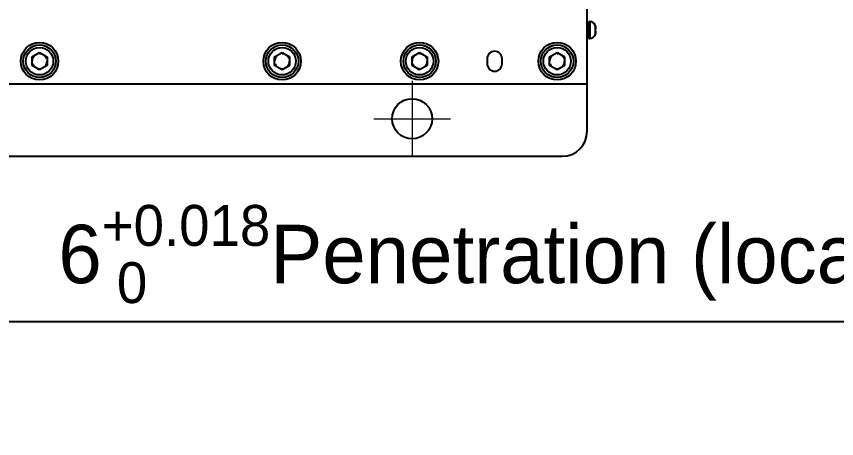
# Model space of a CAD drawing. Header units: millimetres. Extents: x 4086 to 8300, y 123 to 1549.
# Drawn here: x 6962.5 to 7060.9, y 1231.7 to 1282.3 of the extents above; entities that cross this region are included whole.
import ezdxf

# ---------------------------------------------------------------- set-up
doc = ezdxf.new("R2010")
doc.units = ezdxf.units.MM
doc.linetypes.add('CENTER2', pattern=[28.575, 19.05, -3.175, 3.175, -3.175])
doc.layers.add('中心线层', color=7, linetype='CENTER2', lineweight=0)
doc.layers.add('轮廓实线层', color=7, linetype='Continuous', lineweight=30)
doc.styles.add('思源黑', font='SourceHanSansCN-Normal.ttf')
doc.dimstyles.new('尺寸标注_3_10比例', dxfattribs={"dimtxt": 7, "dimasz": 6, "dimexe": 2, "dimexo": 1.5, "dimgap": 1, "dimtad": 1, "dimdec": 1, "dimlfac": 3.333333, "dimdsep": 46, "dimtxsty": '思源黑', "dimcen": 0.09, "dimadec": 0, "dimazin": 0, "dimtp": 0.01, "dimtm": 0.01, "dimtfac": 1, "dimtdec": 1, "dimtofl": 0, "dimtmove": 0, "dimatfit": 3, "dimfxl": 0, "dimtolj": 1, "dimarcsym": 0})

# ---------------------------------------------------------------- blocks, each defined once
blk = doc.blocks.new('*D2900')
at = {"layer": 'Defpoints', "color": 0}
for p in [(6949.048, 1278.155), (6950.848, 1278.155), (6950.848, 1245.749)]:
    blk.add_point(p, dxfattribs=at)
at = {"layer": '轮廓实线层', "color": 0, "lineweight": -2}
for p, q in [((6949.048, 1276.655), (6949.048, 1243.749)), ((6950.848, 1276.655), (6950.848, 1243.749)), ((6943.048, 1245.749), (6937.048, 1245.749)), ((6956.848, 1245.749), (7106.858, 1245.749))]:
    blk.add_line(p, q, dxfattribs=at)
at = {"layer": '轮廓实线层', "color": 0}
for points in [[(6943.048, 1244.749), (6943.048, 1246.749), (6949.048, 1245.749)], [(6956.848, 1246.749), (6956.848, 1244.749), (6950.848, 1245.749)]]:
    blk.add_solid(points, dxfattribs=at)
at = {"layer": '轮廓实线层', "color": 0, "insert": (7034.853, 1253.842), "char_height": 7, "attachment_point": 5, "style": '思源黑'}
blk.add_mtext('\\A1;\\A1;6{\\H0.7x;\\S+0.018^  0;}{\\C7;Penetration (locating hole})', dxfattribs=at)

msp = doc.modelspace()

# ---------------------------------------------------------------- linework, layer by layer
for p, q in [((7030.948, 1268.555), (7030.948, 1331.555)), ((7030.948, 1281.489), (7031.161, 1281.489)), ((7031.161, 1281.725), (7031.251, 1281.725)), ((7031.161, 1279.685), (7031.161, 1281.725)), ((7031.251, 1281.725), (7031.251, 1279.685)), ((7031.915, 1281.281), (7031.915, 1280.128)), ((7031.941, 1281.215), (7031.935, 1281.215)), ((7032.02, 1280.832), (7031.935, 1280.832)), ((7031.935, 1280.577), (7032.02, 1280.577)), ((7030.948, 1279.92), (7031.161, 1279.92)), ((7031.161, 1279.685), (7031.251, 1279.685)), ((7031.935, 1280.195), (7031.941, 1280.195)), ((6964.348, 1277.474), (6965.248, 1277.994)), ((6964.348, 1276.435), (6964.348, 1277.474)), ((6965.248, 1277.994), (6966.148, 1277.474)), ((6966.148, 1277.474), (6966.148, 1276.435)), ((6993.448, 1277.474), (6994.348, 1277.994)), ((6993.448, 1276.435), (6993.448, 1277.474)), ((6994.348, 1277.994), (6995.248, 1277.474)), ((6995.248, 1277.474), (6995.248, 1276.435)), ((7009.948, 1277.474), (7010.848, 1277.994)), ((7009.948, 1276.435), (7009.948, 1277.474)), ((7010.848, 1277.994), (7011.748, 1277.474)), ((7011.748, 1277.474), (7011.748, 1276.435)), ((7026.448, 1277.474), (7027.348, 1277.994)), ((7026.448, 1276.435), (7026.448, 1277.474)), ((7027.348, 1277.994), (7028.248, 1277.474)), ((7028.248, 1277.474), (7028.248, 1276.435)), ((6965.248, 1275.915), (6964.348, 1276.435)), ((6966.148, 1276.435), (6965.248, 1275.915)), ((6994.348, 1275.915), (6993.448, 1276.435)), ((6995.248, 1276.435), (6994.348, 1275.915)), ((7010.848, 1275.915), (7009.948, 1276.435)), ((7011.748, 1276.435), (7010.848, 1275.915)), ((7018.948, 1277.255), (7018.948, 1276.655)), ((7020.748, 1276.655), (7020.748, 1277.255)), ((7027.348, 1275.915), (7026.448, 1276.435)), ((7028.248, 1276.435), (7027.348, 1275.915)), ((6943.348, 1274.255), (7030.948, 1274.255)), ((6948.448, 1265.555), (7027.948, 1265.555))]:
    msp.add_line(p, q)
for centre, radius in [((6965.248, 1276.955), 2.25), ((6965.248, 1276.955), 1.95), ((6965.248, 1276.955), 1.65), ((6994.348, 1276.955), 2.25), ((6994.348, 1276.955), 1.95), ((6994.348, 1276.955), 1.65), ((7010.848, 1276.955), 2.25), ((7010.848, 1276.955), 1.95), ((7010.848, 1276.955), 1.65), ((7027.348, 1276.955), 2.25), ((7027.348, 1276.955), 1.95), ((7027.348, 1276.955), 1.65), ((7009.948, 1270.055), 2.4)]:
    msp.add_circle(centre, radius)
for centre, radius, start, end in [((7031.251, 1281.005), 0.72, 22.61979, 90), ((7030.531, 1280.705), 1.495, 4.89378, 22.61986), ((7030.531, 1280.705), 1.495, 337.38014, 355.10622), ((7030.531, 1280.705), 1.411, 354.81427, 5.18573), ((7031.251, 1280.405), 0.72, 270.00023, 337.38021), ((6965.248, 1276.955), 0.9, 139.99763, 180), ((6965.248, 1276.955), 0.9, 69.9997, 90), ((6965.248, 1276.955), 0.9, 19.99763, 60), ((6994.348, 1276.955), 0.9, 139.99763, 180), ((6994.348, 1276.955), 0.9, 69.9997, 90), ((6994.348, 1276.955), 0.9, 19.99763, 60), ((7010.848, 1276.955), 0.9, 139.99763, 180), ((7010.848, 1276.955), 0.9, 69.9997, 90), ((7010.848, 1276.955), 0.9, 19.99763, 60), ((7019.848, 1277.255), 0.9, 0, 180), ((7027.348, 1276.955), 0.9, 139.99763, 180), ((7027.348, 1276.955), 0.9, 69.9997, 90), ((7027.348, 1276.955), 0.9, 19.99763, 60), ((6965.248, 1276.955), 0.9, 199.99763, 240), ((6965.248, 1276.955), 0.9, 319.99763, 0), ((6994.348, 1276.955), 0.9, 199.99763, 240), ((6994.348, 1276.955), 0.9, 319.99763, 0), ((7010.848, 1276.955), 0.9, 199.99763, 240), ((7010.848, 1276.955), 0.9, 319.99763, 0), ((7019.848, 1276.655), 0.9, 180, 0), ((7027.348, 1276.955), 0.9, 199.99763, 240), ((7027.348, 1276.955), 0.9, 319.99763, 0), ((6965.248, 1276.955), 0.9, 249.9997, 270), ((6994.348, 1276.955), 0.9, 249.9997, 270), ((7010.848, 1276.955), 0.9, 249.9997, 270), ((7027.348, 1276.955), 0.9, 249.9997, 270), ((7027.948, 1268.555), 3, 270, 0)]:
    msp.add_arc(centre, radius, start, end)
at = {"layer": '中心线层'}
for p, q in [((7009.948, 1274.617), (7009.948, 1265.492)), ((7005.341, 1270.055), (7014.554, 1270.055))]:
    msp.add_line(p, q, dxfattribs=at)

# ---------------------------------------------------------------- dimensions: what is measured, and where the dimension line sits
at = {"layer": '轮廓实线层'}
dim = msp.add_linear_dim(base=(6950.848, 1245.749), p1=(6949.048, 1278.155), p2=(6950.848, 1278.155), text='\\A1;<>{\\H0.7x;\\S+0.018^  0;}{\\C7;Penetration (locating hole})', dimstyle='尺寸标注_3_10比例', override={"dimtxsty": '思源黑'}, dxfattribs=at)
dim.commit()
dim.dimension.update_dxf_attribs({"geometry": '*D2900', "text_midpoint": (7034.853, 1253.842)})

doc.saveas('drawing.dxf')
